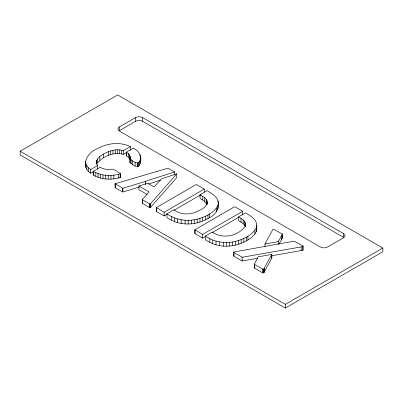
<?xml version="1.0" encoding="UTF-8"?>
<svg xmlns="http://www.w3.org/2000/svg" width="403" height="403" viewBox="0 0 403 403"><rect width="100%" height="100%" fill="white"/><g stroke="black" fill="none" stroke-linecap="round" stroke-linejoin="round"><path stroke-width="0.6" d="M271.813 254.369L263.743 269.133L262.771 269.169L254.575 264.439L254.459 263.98L258.177 256.852L271.813 254.369L271.813 258.076L263.743 272.846L262.771 272.881L254.575 268.146L254.459 267.693M130.396 150.319L130.396 146.606L123.348 150.672C116.724 148.41 109.54 150.682 103.697 153.991C99.959 155.875 93.37 161.034 97.738 165.462L97.738 169.169M126.386 152.122C128.582 153.336 130.658 155.548 130.154 158.248L129.962 162.676C133.197 164.716 138.617 170.177 140.163 163.376C142.435 157.21 139.146 150.742 133.297 148.133L126.386 152.122L126.386 155.835L128.295 157.175L129.962 159.704M264.973 246.5L264.973 244.027L272.861 229.413L273.526 229.136L282.302 234.072L278.433 241.609L278.433 244.087M279.022 244.243L282.291 238.163L282.186 233.926M206.961 200.629C208.306 207.328 199.707 210.341 194.805 212.446C187.884 215.086 179.864 214.275 173.864 209.827L166.923 213.832L166.923 217.544C178.856 226.113 195.505 225.806 207.983 218.587C214.88 215.514 220.466 208.658 218.008 200.79C216.285 195.798 211.258 193.254 207.041 190.669L200.024 194.72L200.024 198.432L204.714 201.389L206.961 204.341L206.961 200.629L206.255 199.324L204.714 197.677L200.024 194.72M245.603 226.682C246.757 221.882 242.268 218.713 238.47 216.915L238.47 220.627L243.16 223.584L245.407 226.536L245.407 222.824M142.43 199.384L142.466 199.712L149.75 203.918L150.334 203.918L176.751 173.889L176.751 177.597L150.334 207.626L149.75 207.631L142.385 203.324L142.43 199.384L149.135 191.914L138.944 186.03L138.944 189.742L146.989 194.387M217.832 209.434L217.832 205.721L218.335 203.253M245.603 225.443C239.357 235.992 222.295 239.674 212.305 232.022L205.369 236.027L205.369 239.74C214.069 245.906 225.322 247.623 235.594 245.074C243.488 242.853 252.182 239.13 256.273 231.629C256.237 227.292 257.834 222.325 254.046 218.945C251.548 216.461 248.51 214.628 245.482 212.865L238.47 216.915M256.273 231.629L256.776 229.156L256.776 225.448M233.705 252.021L233.896 252.5L242.132 257.255L301.112 246.938L302.9 246.505L303.071 245.986L294.22 241.16L233.705 252.021L233.896 256.212L242.132 260.968L257.552 258.268M233.654 255.955L233.972 255.578M93.179 171.804L90.645 173.265C79.829 166.112 87.34 152.183 97.335 148.707C107.263 143.095 119.918 141.569 130.396 146.606M129.912 158.706L129.962 158.963C134.511 162.223 139.352 166.409 140.632 157.921M166.923 213.832C175.627 219.998 186.876 221.715 197.153 219.167C205.041 216.945 213.741 213.227 217.832 205.721M205.369 236.027C214.069 242.193 225.322 243.911 235.594 241.362C243.488 239.14 252.182 235.423 256.273 227.917M145.574 184.448L145.644 181.229L174.63 171.96L174.63 174.434M126.597 152.51L123.348 154.384C113.737 151.528 102.493 156.304 96.649 164.046L96.649 160.334M120.18 177.567L120.28 173.592L115.142 170.142L112.412 169.154L109.218 169.467L105.883 169.28L102.805 168.55L100.075 167.31L93.214 171.275L93.214 174.988C101.259 179.788 111.339 180.141 120.18 177.567L120.311 173.658M139.07 187.118L122.885 191.994L115.223 187.692L115.082 183.753L167.855 168.217L174.63 171.96M166.862 214.376L164.152 215.943L156.505 211.53L156.364 207.59L195.873 184.695L196.77 184.74L204.266 189.067L204.266 192.16M205.847 236.259L202.593 238.138L194.951 233.725L194.81 229.786L234.319 206.89L235.211 206.935L242.712 211.263L242.712 214.975M271.123 255.89L302.9 250.218L303.071 245.986M20.15 151.236L117.656 94.942L382.85 248.052L382.85 251.764L285.344 308.058L20.15 154.948L20.15 151.236L285.344 304.346L382.85 248.052M119.439 126.905L135.514 117.626A5.053 2.917 0 0 1 142.657 117.626L343.563 233.619A5.053 2.917 0 0 1 343.563 237.74L327.488 247.019A5.053 2.917 0 0 1 320.345 247.019L119.439 131.03A5.053 2.917 0 0 1 119.439 126.905L119.439 130.617L135.514 121.338A5.053 2.917 0 0 1 142.657 121.338L343.563 237.327L343.563 233.619M90.645 173.265L90.645 169.552L97.738 165.462M156.364 207.59L164.152 212.23L204.266 189.067M173.91 210.311L201.011 194.659M194.81 229.786L202.593 234.425L242.712 211.263M212.351 232.506L238.914 217.167M138.944 186.03L147.649 183.214L154.047 186.906L161.724 178.69L176.751 173.889M148.601 183.995L160.434 180.212M145.574 181.355L122.885 188.282L115.082 183.753M93.214 171.275C101.259 176.076 111.339 176.428 120.18 173.854M271.813 258.076L271.597 254.409M264.973 244.027L278.433 241.609M85.567 161.14C85.365 164.716 87.884 167.623 90.645 169.552M120.311 177.37L120.28 173.592M303.071 249.694L303.111 249.996M256.535 227.312L256.776 229.156M140.632 161.633L140.592 156.198M302.9 246.505L302.9 250.218M301.112 246.938L301.112 250.651M285.344 304.346L285.344 308.058M282.302 234.072L282.291 238.163M281.375 236.213L281.375 239.921M264.257 268.358L264.257 272.07M263.99 268.912L263.99 272.619M263.743 269.133L263.743 272.846M263.159 269.259L263.159 272.972M262.771 269.169L262.771 272.881M254.938 230.4L254.938 234.113M254.575 264.439L254.575 268.146M254.459 263.98L254.459 268.01M247.951 236.193L247.951 239.906M246.429 237.075L246.429 240.782M245.704 224.133L245.704 225.368M244.702 221.519L244.702 225.232M243.82 238.455L243.82 242.168M243.16 219.872L243.16 223.584M242.132 257.255L242.132 260.968M241.155 239.624L241.155 243.336M240.999 218.376L240.999 222.088M238.41 240.596L238.41 244.304M235.594 241.362L235.594 245.074M233.896 252.5L233.896 256.212M232.697 241.936L232.697 245.649M229.72 242.314L229.72 246.021M226.657 242.49L226.657 246.203M223.559 242.475L223.559 246.188M219.61 241.966L219.61 245.679M218.008 200.79L218.008 202.649M216.497 208.205L216.497 211.918M216.003 241.15L216.003 244.863M212.764 240.042L212.764 243.755M209.852 238.616L209.852 242.329M209.505 213.998L209.505 217.711M207.983 214.88L207.983 218.587M207.263 201.938L207.263 204.412M206.255 199.324L206.255 203.036M205.379 216.26L205.379 219.973M204.714 197.677L204.714 201.389M202.709 217.429L202.709 221.141M202.593 234.425L202.593 238.138M202.558 196.18L202.558 199.893M199.969 218.401L199.969 222.108M197.153 219.167L197.153 222.879M194.951 230.012L194.951 233.725M194.256 219.741L194.256 223.453M191.279 220.119L191.279 223.826M188.216 220.295L188.216 224.008M185.113 220.28L185.113 223.992M181.164 219.771L181.164 223.484M177.557 218.955L177.557 222.668M174.323 217.847L174.323 221.559M171.411 216.421L171.411 220.134M164.152 212.23L164.152 215.943M156.505 207.817L156.505 211.53M150.334 203.918L150.334 207.626M150.012 203.983L150.012 207.696M149.75 203.918L149.75 207.631M145.644 181.229L145.644 184.322M142.657 117.626L142.657 121.338M142.466 199.712L142.466 203.419M140.163 159.664L140.163 163.376M140.048 154.495L140.048 155.734M139.181 161.452L139.181 165.165M138.33 162.611L138.33 166.323M137.725 163.139L137.725 166.847M137.614 163.165L137.614 166.877M137.292 163.129L137.292 166.837M135.514 117.626L135.514 121.338M135.106 162.157L135.106 165.87M132.537 160.762L132.537 164.474M131.051 159.9L131.051 163.613M130.169 156.52L130.169 158.994M129.962 158.963L129.962 162.676M129.549 154.928L129.549 158.641M128.295 153.462L128.295 157.175M126.456 152.163L126.456 155.87M123.348 150.672L123.348 154.384M122.885 188.282L122.885 191.994M122.532 188.201L122.532 191.914M121.746 150.193L121.746 153.906M119.636 149.851L119.636 153.563M118.406 174.363L118.406 178.071M117.469 149.755L117.469 153.462M115.253 149.891L115.253 153.603M115.167 183.637L115.223 187.692M113.832 175.189L113.832 178.902M113.006 150.269L113.006 153.981M110.976 175.406L110.976 179.118M110.734 150.868L110.734 154.581M108.407 151.699L108.407 155.412M108.195 175.431L108.195 179.144M105.526 175.265L105.526 178.972M103.697 153.991L103.697 157.704M102.961 174.902L102.961 178.615M100.488 174.348L100.488 178.061M99.858 156.566L99.858 160.278M98.11 173.602L98.11 177.31M97.385 159.069L97.385 162.782M96.277 161.578L96.277 164.051M95.823 172.655L95.823 176.368M93.602 171.497L93.602 175.209M88.499 167.799L88.499 171.512M86.761 165.724L86.761 169.436M85.779 163.472L85.779 167.185"/></g></svg>
